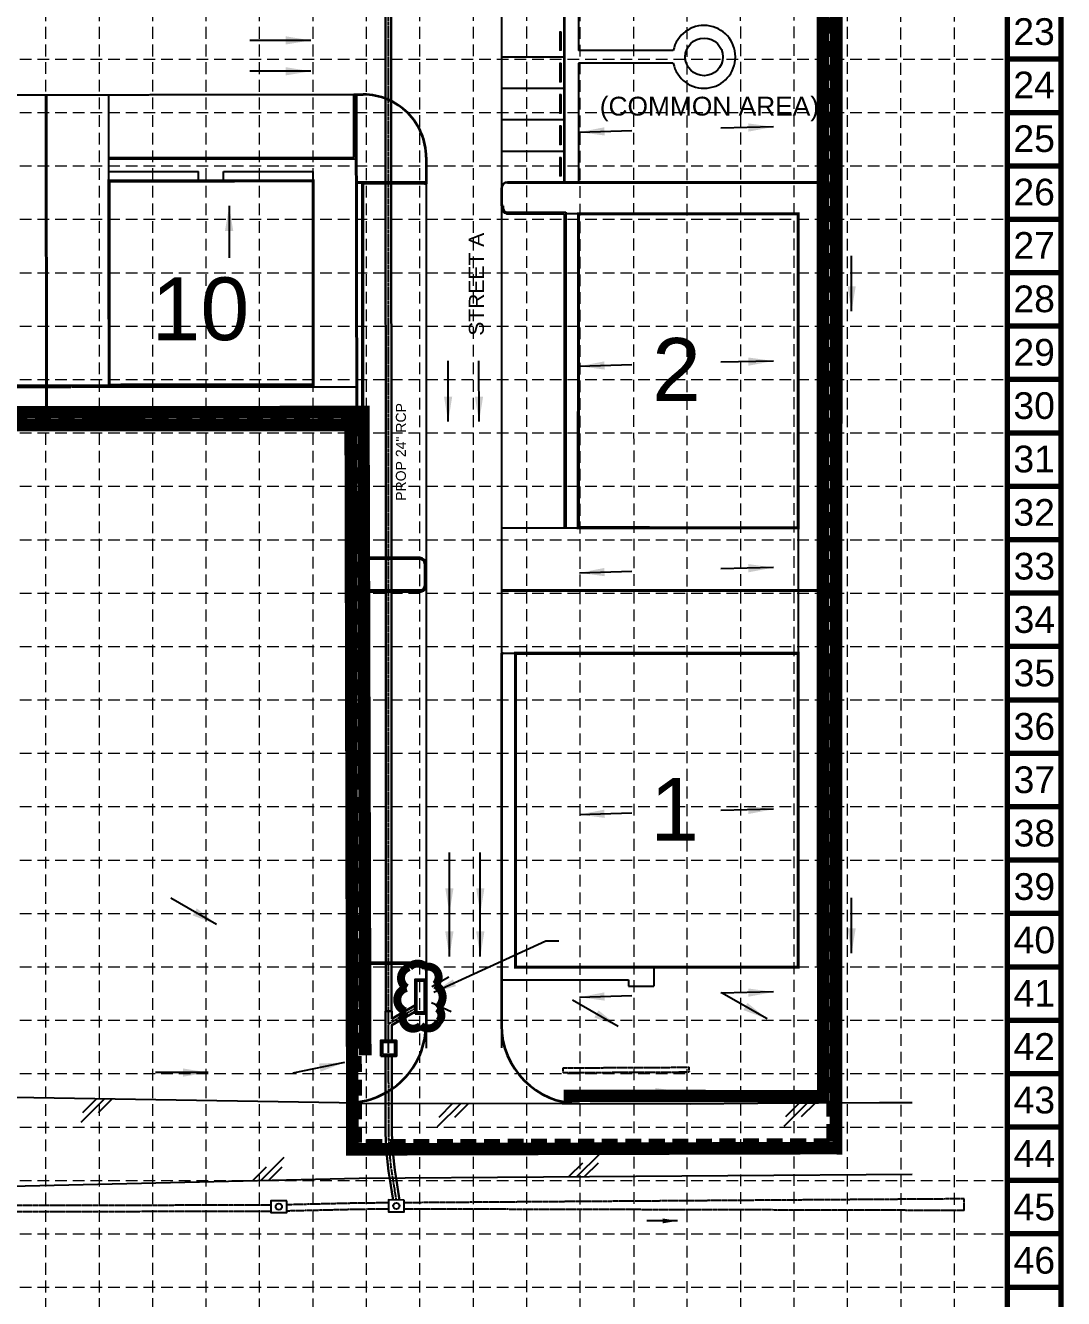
# Model space of a CAD drawing. Header units: inches. Extents: x 9013 to 9695, y 5495 to 6585.
# Drawn here: x 9364.2 to 9694.7, y 5781.2 to 6186.7 of the extents above; entities that cross this region are included whole.
import ezdxf
from ezdxf.enums import TextEntityAlignment as Align

# ---------------------------------------------------------------- set-up
doc = ezdxf.new("R2010")
doc.units = ezdxf.units.IN
doc.header["$MEASUREMENT"] = 0
for name, pattern in [('CENTER2', [1.125, 0.75, -0.125, 0.125, -0.125]), ('DASHED2', [0.375, 0.25, -0.125]), ('HIDDEN', [0.375, 0.25, -0.125]), ('HIDDEN2', [0.1875, 0.125, -0.0625])]:
    doc.linetypes.add(name, pattern=pattern)
for name, color, linetype in [('BASE', 7, 'Continuous'), ('e-pavement', 253, 'Continuous'), ('e-Storm', 253, 'Continuous'), ('E-STORM-INLET', 253, 'Continuous'), ('Easements Utility', 7, 'HIDDEN2'), ('F-pav-bc', 253, 'Continuous'), ('f-pav-edge-conc', 253, 'Continuous'), ('F-pav-fc', 253, 'Continuous'), ('F-pav-SIDEWALK', 253, 'Continuous'), ('GRID', 254, 'HIDDEN'), ('LEGEND', 7, 'Continuous'), ('LIMITS OF DISTURBANCE', 1, 'HIDDEN'), ('Lot No', 7, 'Continuous'), ('P-PARKING STRIPES', 7, 'Continuous'), ('p-pav-edge-conc', 7, 'Continuous'), ('P-PAV-SIDEWALK', 7, 'Continuous'), ('P-STM-CL', 6, 'CENTER2'), ('SILT FENCE', 200, 'Continuous')]:
    doc.layers.add(name, color=color, linetype=linetype)
for name, color, linetype, lineweight in [('Boundary', 5, 'Continuous', 100), ('Lot Lines', 2, 'Continuous', 40), ('P-DIR-FLOW-ARO', 7, 'Continuous', 30), ('P-PADS', 6, 'Continuous', 50), ('p-pav-fc', 1, 'Continuous', 35), ('P-STM', 4, 'Continuous', 30), ('P-STM-INLET', 4, 'Continuous', 30), ('Site Conc', 7, 'Continuous', 40), ('TEXT', 7, 'Continuous', 40)]:
    doc.layers.add(name, color=color, linetype=linetype, lineweight=lineweight)
doc.styles.add('L40', font='simplex', dxfattribs={"height": 2})
doc.styles.add('L80', font='simplex', dxfattribs={"height": 2.4})
doc.styles.get("Standard").update_dxf_attribs({"font": 'ARIAL.TTF'})
doc.dimstyles.get("Standard").update_dxf_attribs({"dimtxt": 0.18, "dimasz": 0.18, "dimexe": 0.18, "dimexo": 0.0625, "dimgap": 0.09, "dimtad": 0, "dimtih": 1, "dimtoh": 1, "dimdec": 4, "dimzin": 0, "dimdsep": 46, "dimtxsty": 'Standard', "dimcen": 0.09, "dimadec": 0, "dimazin": 0, "dimtfac": 1, "dimtdec": 4, "dimtofl": 0, "dimtmove": 0, "dimatfit": 3, "dimfxl": 0, "dimtolj": 1, "dimtzin": 0, "dimarcsym": 0})

# ---------------------------------------------------------------- blocks, each defined once
blk = doc.blocks.new('Wheel Stop')
at = {"color": 254, "lineweight": 15}
for p, q in [((24, -12), (96, -12)), ((24, -12), (24, -18)), ((24, -18), (96, -18)), ((26.7, -15), (92.8, -15)), ((96, -12), (96, -18))]:
    blk.add_line(p, q, dxfattribs=at)
for points in [[(24, -12), (26, -15), (24, -18)], [(96, -12), (94, -15), (96, -18)]]:
    blk.add_spline(points, degree=3, dxfattribs=at)
blk = doc.blocks.new('asphalt')
for p, q in [((0.0375, 0.0875), (-0.05, 0)), ((0.1482, 0.1482), (0, 0)), ((0.1375, 0.0875), (0.05, 0))]:
    blk.add_line(p, q)

msp = doc.modelspace()

# ---------------------------------------------------------------- linework, layer by layer
at = {"layer": 'BASE', "const_width": 1.7}
for points in [[(9693.88, 5495.64), (9693.88, 6584.22), (9013.53, 6584.22), (9013.53, 5495.64)], [(9676.87, 5512.65), (9676.87, 6567.21), (9030.53, 6567.21), (9030.53, 5512.65)]]:
    msp.add_lwpolyline(points, close=True, dxfattribs=at)
for points in [[(9693.88, 6176), (9676.87, 6176)], [(9693.88, 6158.99), (9676.87, 6158.99)], [(9693.88, 6141.98), (9676.87, 6141.98)], [(9693.88, 6124.97), (9676.87, 6124.97)], [(9693.88, 6107.97), (9676.87, 6107.97)], [(9693.88, 6090.96), (9676.87, 6090.96)], [(9693.88, 6073.95), (9676.87, 6073.95)], [(9693.88, 6056.94), (9676.87, 6056.94)], [(9693.88, 6039.93), (9676.87, 6039.93)], [(9693.88, 6022.92), (9676.87, 6022.92)], [(9693.88, 6005.91), (9676.87, 6005.91)], [(9693.88, 5988.9), (9676.87, 5988.9)], [(9693.88, 5971.89), (9676.87, 5971.89)], [(9693.88, 5954.89), (9676.87, 5954.89)], [(9693.88, 5937.88), (9676.87, 5937.88)], [(9693.88, 5920.87), (9676.87, 5920.87)], [(9693.88, 5903.86), (9676.87, 5903.86)], [(9693.88, 5886.85), (9676.87, 5886.85)], [(9693.88, 5869.84), (9676.87, 5869.84)], [(9693.88, 5852.83), (9676.87, 5852.83)], [(9693.88, 5835.82), (9676.87, 5835.82)], [(9693.88, 5818.81), (9676.87, 5818.81)], [(9693.88, 5801.81), (9676.87, 5801.81)], [(9693.88, 5784.8), (9676.87, 5784.8)]]:
    msp.add_lwpolyline(points, dxfattribs=at)
at = {"layer": 'Boundary', "color": 7, "linetype": 'DASHED2', "ltscale": 20}
for p, q in [((9620.29, 6406.71), (9620.23, 5831.12)), ((9469.75, 6061.53), (9121.26, 6061.23)), ((9470.35, 5830.87), (9469.75, 6061.53)), ((9620.23, 5831.12), (9470.35, 5830.87))]:
    msp.add_line(p, q, dxfattribs=at)
at = {"layer": 'e-pavement', "color": 7}
for p, q in [((9470.55, 5843.46), (9535.05, 5843.28)), ((9535.05, 5843.28), (9575.83, 5843.25)), ((9575.83, 5843.25), (9597.4, 5843.47)), ((9597.4, 5843.47), (9636.14, 5843.62)), ((9470.49, 5819.46), (9140.47, 5811.75)), ((9646.56, 5820.69), (9470.49, 5819.46))]:
    msp.add_line(p, q, dxfattribs=at)
for points in [[(9470.55, 5843.46), (9139.85, 5848.8)], [(9470.55, 5843.46), (9535.05, 5843.28), (9575.83, 5843.25), (9597.4, 5843.47), (9636.14, 5843.62)], [(9636.14, 5843.62), (9646.56, 5843.63)]]:
    msp.add_lwpolyline(points, dxfattribs=at)
at = {"layer": 'e-Storm', "color": 5, "linetype": 'HIDDEN2', "ltscale": 0.35}
for p, q in [((9535.44, 5854.67), (9575.57, 5854.87)), ((9535.45, 5853.17), (9535.44, 5854.67)), ((9535.45, 5853.17), (9575.58, 5853.37)), ((9575.58, 5853.37), (9575.57, 5854.87)), ((9470.67, 5811.59), (9447.36, 5811.05)), ((9479.8, 5811.65), (9470.43, 5811.59)), ((9663.07, 5812.94), (9484.8, 5811.69)), ((9663.1, 5809.24), (9663.07, 5812.94)), ((9442.38, 5810.93), (9157.78, 5810.47)), ((9442.38, 5808.93), (9157.78, 5808.47)), ((9470.72, 5809.59), (9447.36, 5809.05)), ((9479.8, 5809.65), (9470.45, 5809.59)), ((9663.1, 5809.24), (9484.8, 5809.69))]:
    msp.add_line(p, q, dxfattribs=at)
at = {"layer": 'E-STORM-INLET', "color": 5}
for points in [[(9447.36, 5812.3), (9442.36, 5812.31), (9442.36, 5808.56), (9447.36, 5808.55), (9447.36, 5812.3)], [(9484.8, 5812.56), (9479.8, 5812.58), (9479.8, 5808.83), (9484.8, 5808.81), (9484.8, 5812.56)]]:
    msp.add_lwpolyline(points, close=True, dxfattribs=at)
for centre in [(9444.86, 5810.43), (9482.3, 5810.7)]:
    msp.add_circle(centre, 1, dxfattribs=at)
at = {"layer": 'Easements Utility'}
for p, q in [((9515.77, 6218.69), (9515.73, 5860.95)), ((9121, 6164.43), (9471.74, 6164.74)), ((9491.76, 6144.73), (9491.73, 5860.91)), ((9469.73, 6071.53), (9121.24, 6071.23))]:
    msp.add_line(p, q, dxfattribs=at)
msp.add_arc((9471.76, 6144.74), 20, 359.9945, 90.0498, dxfattribs=at)
at = {"layer": 'F-pav-bc', "color": 7}
for p, q in [((9390.76, 6144.17), (9469.26, 6144.23)), ((9471.26, 6136.74), (9471.25, 6016.74)), ((9491.26, 6136.74), (9471.26, 6136.74)), ((9516.26, 6129.24), (9516.26, 6128.73)), ((9536.26, 6127.23), (9536.25, 6026.73)), ((9489.75, 6016.74), (9471.25, 6016.74)), ((9491.25, 6015.24), (9491.25, 6008.24)), ((9471.25, 6006.74), (9471.24, 5887.74)), ((9489.75, 6006.74), (9471.25, 6006.74)), ((9489.74, 5887.74), (9471.24, 5887.74))]:
    msp.add_line(p, q, dxfattribs=at)
for centre, start, end in [((9517.76, 6128.73), 179.9945, 269.9945), ((9489.75, 6015.24), 359.9945, 89.9945), ((9489.75, 6008.24), 269.9945, 359.9945)]:
    msp.add_arc(centre, 1.5, start, end, dxfattribs=at)
at = {"layer": 'f-pav-edge-conc', "color": 7}
for p, q in [((9390.82, 6072.17), (9390.74, 6164.66)), ((9468.76, 6144.73), (9468.74, 6164.23)), ((9469.26, 6144.23), (9469.24, 6164.23)), ((9455.77, 6137.22), (9455.76, 6140.22)), ((9517.76, 6127.23), (9536.26, 6127.23)), ((9517.76, 6126.73), (9535.76, 6126.73)), ((9350.82, 6072.13), (9390.82, 6072.17)), ((9515.75, 6026.73), (9610.25, 6026.72)), ((9610.25, 6026.72), (9610.25, 5986.72)), ((9515.75, 5986.73), (9610.25, 5986.72))]:
    msp.add_line(p, q, dxfattribs=at)
for centre, radius, start, end in [((9517.76, 6128.73), 2, 179.9945, 269.9945), ((9489.74, 5886.24), 2, 358.2888, 89.9945), ((9489.74, 5886.24), 1.5, 358.0249, 89.9945)]:
    msp.add_arc(centre, radius, start, end, dxfattribs=at)
at = {"layer": 'F-pav-fc', "color": 7}
for p, q in [((9390.76, 6144.67), (9468.76, 6144.73)), ((9471.76, 6136.24), (9471.75, 6017.24)), ((9491.26, 6136.24), (9471.76, 6136.24)), ((9515.76, 6129.24), (9515.76, 6128.24)), ((9535.76, 6126.73), (9535.75, 6026.73)), ((9489.75, 6017.24), (9471.75, 6017.24)), ((9491.75, 6015.24), (9491.75, 6008.24)), ((9471.75, 6006.24), (9471.74, 5888.24)), ((9489.75, 6006.24), (9471.75, 6006.24)), ((9489.74, 5888.24), (9471.74, 5888.24))]:
    msp.add_line(p, q, dxfattribs=at)
for centre, start, end in [((9489.75, 6015.24), 359.9945, 89.9945), ((9489.75, 6008.24), 269.9945, 359.9945)]:
    msp.add_arc(centre, 2, start, end, dxfattribs=at)
at = {"layer": 'F-pav-SIDEWALK', "color": 7}
for p, q in [((9390.76, 6140.17), (9419.26, 6140.19)), ((9419.27, 6137.19), (9419.26, 6140.19)), ((9427.26, 6140.2), (9455.76, 6140.22)), ((9427.27, 6137.2), (9427.26, 6140.2)), ((9419.27, 6137.19), (9427.27, 6137.2)), ((9540.26, 6126.73), (9536.26, 6126.73)), ((9540.26, 6126.73), (9540.25, 6026.73)), ((9520.24, 5887.15), (9520.25, 5986.73)), ((9520.24, 5886.73), (9567.24, 5886.72)), ((9564.24, 5886.72), (9520.24, 5886.73)), ((9564.24, 5886.72), (9564.24, 5880.72)), ((9516.24, 5882.73), (9556.24, 5882.73)), ((9556.24, 5882.73), (9556.24, 5880.73)), ((9556.24, 5880.73), (9564.24, 5880.72))]:
    msp.add_line(p, q, dxfattribs=at)
at = {"layer": 'GRID', "color": 252, "linetype": 'HIDDEN', "lineweight": 0, "ltscale": 15}
for p, q in [((9370.71, 5580.64), (9370.71, 6567.21)), ((9387.72, 5580.64), (9387.72, 6567.21)), ((9404.73, 5580.64), (9404.73, 6567.21)), ((9421.74, 5580.63), (9421.74, 6567.21)), ((9438.75, 5580.63), (9438.75, 6567.21)), ((9455.76, 5580.63), (9455.76, 6567.21)), ((9472.77, 5580.62), (9472.77, 6567.21)), ((9489.77, 5580.62), (9489.77, 6567.21)), ((9506.86, 5580.66), (9506.78, 6567.21)), ((9523.86, 5580.74), (9523.79, 6567.21)), ((9540.85, 5580.54), (9540.8, 6567.21)), ((9558.02, 5580.7), (9557.89, 6567.59)), ((9574.93, 5580.52), (9574.89, 6567.59)), ((9591.96, 5580.73), (9591.9, 6567.59)), ((9609, 5580.79), (9608.91, 6567.59)), ((9625.97, 5580.64), (9625.92, 6567.59)), ((9643.02, 5580.41), (9642.93, 6567.59)), ((9660.04, 5580.46), (9659.94, 6567.59)), ((9030.53, 6176), (9676.87, 6176)), ((9030.53, 6158.99), (9676.87, 6158.99)), ((9030.53, 6141.98), (9676.87, 6141.98)), ((9030.53, 6124.97), (9676.87, 6124.97)), ((9030.53, 6107.97), (9676.87, 6107.97)), ((9030.53, 6090.96), (9676.87, 6090.96)), ((9030.53, 6073.95), (9676.87, 6073.95)), ((9030.53, 6056.94), (9676.87, 6056.94)), ((9030.53, 6039.93), (9676.87, 6039.93)), ((9030.53, 6022.92), (9676.87, 6022.92)), ((9030.53, 6005.91), (9676.87, 6005.91)), ((9030.53, 5988.9), (9676.87, 5988.9)), ((9030.53, 5971.89), (9676.87, 5971.89)), ((9030.53, 5954.89), (9676.87, 5954.89)), ((9030.53, 5937.88), (9676.87, 5937.88)), ((9030.53, 5920.87), (9676.87, 5920.87)), ((9030.53, 5903.86), (9676.87, 5903.86)), ((9030.53, 5886.85), (9676.87, 5886.85)), ((9030.53, 5869.84), (9676.87, 5869.84)), ((9030.53, 5852.83), (9676.87, 5852.83)), ((9030.53, 5835.82), (9676.87, 5835.82)), ((9030.53, 5818.81), (9676.87, 5818.81)), ((9030.53, 5801.81), (9676.87, 5801.81)), ((9030.53, 5784.8), (9676.87, 5784.8))]:
    msp.add_line(p, q, dxfattribs=at)
at = {"layer": 'LEGEND', "color": 170, "ltscale": 100, "const_width": 2.55}
msp.add_lwpolyline([(9494.69, 5881.14, 0.520567), (9494.69, 5881.14, 0.765195), (9491.65, 5886.84, 0.417879), (9486.42, 5886.75, 0.6649), (9485.57, 5880.13, 0.744833), (9485.13, 5872.68, 0.975642), (9490.02, 5868.16, 0.520567), (9495.76, 5869.45, 0.520567), (9495.28, 5873.67, 0.540264), (9494.69, 5881.14)], format="xyb", close=True, dxfattribs=at)
at = {"layer": 'LIMITS OF DISTURBANCE', "ltscale": 70, "const_width": 4}
msp.add_lwpolyline([(9622.37, 6408.84), (9467.66, 6409.74, 0.25133), (9446.84, 6390.06, 0.188794), (9455.83, 6317.99, -0.00187), (9459.01, 6304.64), (9458.88, 6294.16), (9118.6, 6293.72), (9119.24, 6059.18), (9467.75, 6059.49), (9468.27, 5828.71), (9621.48, 5829.1), (9622.25, 5829.08), (9622.5, 6406.52)], format="xyb", close=True, dxfattribs=at)
at = {"layer": 'Lot Lines', "color": 7}
for p, q in [((9370.77, 6164.63), (9370.86, 6061.45)), ((9469.49, 6164.76), (9469.75, 6061.53)), ((9469.35, 6136.73), (9491.78, 6136.73)), ((9517.69, 6136.73), (9620.26, 6136.72)), ((9469.9, 6006.73), (9491.18, 6006.73)), ((9515.75, 6006.73), (9620.25, 6006.72))]:
    msp.add_line(p, q, dxfattribs=at)
at = {"layer": 'P-PADS', "color": 7, "const_width": 1}
for points in [[(9455.77, 6137.22), (9455.82, 6072.22), (9390.82, 6072.17), (9390.77, 6137.17), (9455.77, 6137.22)], [(9520.25, 5986.73), (9610.25, 5986.72), (9610.24, 5886.72), (9520.24, 5886.73)]]:
    msp.add_lwpolyline(points, close=True, dxfattribs=at)
msp.add_lwpolyline([(9540.25, 6026.73), (9540.26, 6126.73), (9610.26, 6126.72), (9610.25, 6026.72), (9540.25, 6026.73)], dxfattribs=at)
at = {"layer": 'P-PARKING STRIPES'}
for p, q in [((9515.76, 6176.73), (9535.76, 6176.73)), ((9515.76, 6166.73), (9535.76, 6166.73)), ((9515.76, 6156.73), (9535.76, 6156.73)), ((9515.76, 6146.73), (9535.76, 6146.73))]:
    msp.add_line(p, q, dxfattribs=at)
at = {"layer": 'p-pav-edge-conc'}
for p, q in [((9146.24, 6164.45), (9468.74, 6164.73)), ((9469.48, 6164.73), (9469.49, 6164.73)), ((9491.76, 6136.24), (9491.74, 5885.74)), ((9515.76, 6129.67), (9515.75, 5986.73))]:
    msp.add_line(p, q, dxfattribs=at)
at = {"layer": 'p-pav-fc', "color": 7}
for p, q in [((9535.77, 6216.73), (9535.76, 6136.73)), ((9468.74, 6164.73), (9471.74, 6164.74)), ((9468.74, 6164.73), (9468.74, 6164.23)), ((9491.76, 6144.73), (9491.76, 6136.24)), ((9491.76, 6136.24), (9491.26, 6136.24)), ((9517.76, 6136.73), (9535.76, 6136.73)), ((9515.76, 6134.73), (9515.76, 6129.24)), ((9516.26, 6129.24), (9515.76, 6129.24)), ((9515.75, 5986.73), (9515.73, 5868.28)), ((9515.75, 5986.73), (9516.25, 5986.73)), ((9491.24, 5886.18), (9491.74, 5886.18)), ((9491.74, 5886.18), (9491.73, 5868.55))]:
    msp.add_line(p, q, dxfattribs=at)
for centre, radius, start, end in [((9471.76, 6144.74), 20, 359.9945, 90.0498), ((9517.76, 6134.73), 2, 89.9945, 179.9945), ((9466.73, 5868.56), 25, 269.7841, 359.9945), ((9540.73, 5868.28), 25, 179.9945, 269.7841)]:
    msp.add_arc(centre, radius, start, end, dxfattribs=at)
at = {"layer": 'P-PAV-SIDEWALK'}
for p, q in [((9540.27, 6216.73), (9540.26, 6178.73)), ((9570.47, 6178.72), (9540.26, 6178.73)), ((9540.26, 6174.73), (9540.26, 6136.73)), ((9570.47, 6174.72), (9540.26, 6174.73)), ((9540.26, 6136.73), (9536.26, 6136.73))]:
    msp.add_line(p, q, dxfattribs=at)
msp.add_circle((9580.26, 6176.72), 6, dxfattribs=at)
msp.add_arc((9580.26, 6176.72), 10, 191.5314, 168.4575, dxfattribs=at)
at = {"layer": 'P-STM', "color": 5}
msp.add_line((9480.83, 5870.32), (9488.74, 5874.89), dxfattribs=at)
for points in [[(9480.71, 5872.73), (9480.58, 6310.83), (9469.82, 6321.54)], [(9478.96, 5872.73), (9478.83, 6310.1), (9469.83, 6319.06)], [(9478.83, 5862.89), (9478.83, 5872.73)], [(9480.83, 5870.32), (9480.83, 5872.73), (9478.83, 5872.73)], [(9480.83, 5862.89), (9480.83, 5868.3), (9488.74, 5872.87)]]:
    msp.add_lwpolyline(points, dxfattribs=at)
for points in [[(9481.28, 5812.57), (9480.12, 5819.81, -0.03978), (9478.84, 5835.81), (9478.83, 5858.89)], [(9483.31, 5812.57), (9482.09, 5820.13, -0.03978), (9480.84, 5835.81), (9480.83, 5858.89)]]:
    msp.add_lwpolyline(points, format="xyb", dxfattribs=at)
at = {"layer": 'P-STM-CL', "color": 5}
msp.add_line((9479.83, 5868.73), (9488.74, 5873.88), dxfattribs=at)
at = {"layer": 'P-STM-CL', "color": 5, "flags": 128}
msp.add_lwpolyline([(9482.3, 5812.57), (9481.11, 5819.97, -0.03978), (9479.84, 5835.81), (9479.7, 6310.47), (9469.82, 6320.3)], format="xyb", dxfattribs=at)
at = {"layer": 'P-STM-INLET', "color": 5}
for points in [[(9488.24, 5871.87), (9488.24, 5882.87), (9491.74, 5882.87), (9491.74, 5871.87)], [(9488.74, 5872.37), (9488.74, 5882.37), (9491.24, 5882.37), (9491.24, 5872.37)], [(9477.33, 5858.39), (9477.33, 5863.39), (9482.33, 5863.39), (9482.33, 5858.39)], [(9477.83, 5858.89), (9477.83, 5862.89), (9481.83, 5862.89), (9481.83, 5858.89)]]:
    msp.add_lwpolyline(points, close=True, dxfattribs=at)
at = {"layer": 'SILT FENCE', "const_width": 4}
for points in [[(9535.53, 5845.76), (9618.18, 5845.6), (9618.15, 6243.03)], [(9122.96, 6119.05), (9123.1, 6116.97), (9123.28, 6063.3), (9471.79, 6063.58), (9472.38, 5858.64)]]:
    msp.add_lwpolyline(points, dxfattribs=at)

# ---------------------------------------------------------------- block references
at = {"layer": 'e-pavement', "color": 7, "yscale": 50, "zscale": 50}
for p, xscale, rotation in [((9389.34, 5844.77), 50.00000000000013, 179.8465945633048), ((9502.8, 5843.37), 50.00000000000013, 179.8465945633048), ((9613.2, 5843.53), 49.99999999999939, 180.211643062726), ((9438.98, 5818.72), 50.00000000000013, 359.8465945633048), ((9539.63, 5819.94), 50.00000000000013, 359.8465945633048)]:
    msp.add_blockref('asphalt', p, dxfattribs=dict(at, xscale=xscale, rotation=rotation))
at = {"layer": 'Site Conc', "color": 7, "xscale": 0.08333332999960344, "yscale": 0.08333332999882259, "zscale": 0.08333332999987189, "rotation": 270.010690288745}
for p in [(9535.78, 6186.71), (9535.78, 6176.71), (9535.78, 6166.71), (9535.78, 6156.71), (9535.78, 6146.71)]:
    msp.add_blockref('Wheel Stop', p, dxfattribs=at)

# ---------------------------------------------------------------- texts
at = {"layer": 'BASE'}
for s, p in [('23', (9685.35, 6184.78)), ('24', (9685.35, 6167.77)), ('25', (9685.38, 6150.67)), ('26', (9685.38, 6133.66)), ('27', (9685.38, 6116.65)), ('28', (9685.38, 6099.64)), ('29', (9685.38, 6082.63)), ('30', (9685.38, 6065.63)), ('31', (9685.38, 6048.62)), ('32', (9685.38, 6031.61)), ('33', (9685.44, 6014.48)), ('34', (9685.44, 5997.48)), ('35', (9685.44, 5980.47)), ('36', (9685.44, 5963.46)), ('37', (9685.44, 5946.45)), ('38', (9685.44, 5929.44)), ('39', (9685.44, 5912.43)), ('40', (9685.44, 5895.42)), ('41', (9685.44, 5878.41)), ('42', (9685.42, 5861.48)), ('43', (9685.44, 5844.4)), ('44', (9685.44, 5827.39)), ('45', (9685.44, 5810.38)), ('46', (9685.44, 5793.37))]:
    msp.add_text(s, height=8.504, dxfattribs=at).set_placement(p, align=Align.MIDDLE_CENTER)
at = {"layer": 'Lot No'}
for s, height, p in [('(COMMON AREA)', 6, (9581.97, 6161.02)), ('2', 20, (9571.49, 6077.15)), ('1', 20, (9570.92, 5937.05))]:
    msp.add_text(s, height=height, dxfattribs=at).set_placement(p, align=Align.MIDDLE_CENTER)
msp.add_text('10', height=20, rotation=0, dxfattribs=at).set_placement((9419.9, 6096.47), align=Align.MIDDLE_CENTER)
at = {"layer": 'P-DIR-FLOW-ARO'}
msp.add_text('STREET A', height=4.8, rotation=90, dxfattribs=at).set_placement((9510.16, 6087.9))
at = {"layer": 'TEXT', "color": 5}
msp.add_text('PROP 24" RCP', height=3.2, rotation=90, dxfattribs=at).set_placement((9485.32, 6035.3))

# ---------------------------------------------------------------- leaders
at = {"layer": 'e-pavement', "color": 7, "path_type": 1}
msp.add_leader([(9571.84, 5805.93), (9562.01, 5805.91)], dimstyle='Standard', override={"dimscale": 40, "dimasz": 0.12, "dimgap": 0.09, "dimtad": 0, "dimpost": "'", "dimtxsty": 'L40', "dimfxl": 0.18, "dimarcsym": 1}, dxfattribs=at)
at = {"layer": 'P-DIR-FLOW-ARO'}
for points, override in [([(9455.02, 6181.97), (9435.63, 6181.96)], {"dimasz": 8, "dimexo": 0.0625, "dimgap": 0.09, "dimtad": 0, "dimtxsty": 'L80'}), ([(9455.02, 6181.97), (9435.63, 6181.96)], {"dimasz": 8, "dimexo": 0.0625, "dimgap": 0.09, "dimtad": 0, "dimtxsty": 'L80'}), ([(9455.02, 6172.13), (9435.64, 6172.12)], {"dimasz": 8, "dimexo": 0.0625, "dimgap": 0.09, "dimtad": 0, "dimtxsty": 'L80'}), ([(9455.02, 6172.13), (9435.64, 6172.12)], {"dimasz": 8, "dimexo": 0.0625, "dimgap": 0.09, "dimtad": 0, "dimtxsty": 'L80'}), ([(9540.57, 6152.74), (9557.3, 6153.24)], {"dimasz": 8, "dimexo": 0.0625, "dimgap": 0.09, "dimtad": 0, "dimtxsty": 'L80'}), ([(9540.57, 6152.74), (9557.3, 6153.24)], {"dimasz": 8, "dimexo": 0.0625, "dimgap": 0.09, "dimtad": 0, "dimtxsty": 'L80'}), ([(9602.35, 6154.41), (9585.62, 6154.01)], {"dimasz": 8, "dimexo": 0.0625, "dimgap": 0.09, "dimtad": 0, "dimtxsty": 'L80'}), ([(9602.35, 6154.41), (9585.62, 6154.01)], {"dimasz": 8, "dimexo": 0.0625, "dimgap": 0.09, "dimtad": 0, "dimtxsty": 'L80'}), ([(9429.04, 6129.25), (9429.04, 6112.7)], {"dimasz": 8, "dimexo": 0.0625, "dimgap": 0.09, "dimtad": 0, "dimtxsty": 'L80'}), ([(9429.04, 6129.25), (9429.04, 6112.7)], {"dimasz": 8, "dimexo": 0.0625, "dimgap": 0.09, "dimtad": 0, "dimtxsty": 'L80'}), ([(9627.25, 6095.67), (9627.25, 6113.32)], {"dimasz": 8, "dimexo": 0.0625, "dimgap": 0.09, "dimtad": 0, "dimtxsty": 'L80'}), ([(9627.25, 6095.67), (9627.25, 6113.32)], {"dimasz": 8, "dimexo": 0.0625, "dimgap": 0.09, "dimtad": 0, "dimtxsty": 'L80'}), ([(9498.77, 6060.52), (9498.76, 6079.9)], {"dimasz": 8, "dimexo": 0.0625, "dimgap": 0.09, "dimtad": 0, "dimtxsty": 'L80'}), ([(9498.77, 6060.52), (9498.76, 6079.9)], {"dimasz": 8, "dimexo": 0.0625, "dimgap": 0.09, "dimtad": 0, "dimtxsty": 'L80'}), ([(9508.61, 6060.52), (9508.6, 6079.9)], {"dimasz": 8, "dimexo": 0.0625, "dimgap": 0.09, "dimtad": 0, "dimtxsty": 'L80'}), ([(9508.61, 6060.52), (9508.6, 6079.9)], {"dimasz": 8, "dimexo": 0.0625, "dimgap": 0.09, "dimtad": 0, "dimtxsty": 'L80'}), ([(9540.57, 6078.17), (9557.3, 6078.68)], {"dimasz": 8, "dimexo": 0.0625, "dimgap": 0.09, "dimtad": 0, "dimtxsty": 'L80'}), ([(9540.57, 6078.17), (9557.3, 6078.68)], {"dimasz": 8, "dimexo": 0.0625, "dimgap": 0.09, "dimtad": 0, "dimtxsty": 'L80'}), ([(9602.35, 6079.84), (9585.62, 6079.44)], {"dimasz": 8, "dimexo": 0.0625, "dimgap": 0.09, "dimtad": 0, "dimtxsty": 'L80'}), ([(9602.35, 6079.84), (9585.62, 6079.44)], {"dimasz": 8, "dimexo": 0.0625, "dimgap": 0.09, "dimtad": 0, "dimtxsty": 'L80'}), ([(9602.35, 6014.03), (9585.62, 6013.63)], {"dimasz": 8, "dimexo": 0.0625, "dimgap": 0.09, "dimtad": 0, "dimtxsty": 'L80'}), ([(9602.35, 6014.03), (9585.62, 6013.63)], {"dimasz": 8, "dimexo": 0.0625, "dimgap": 0.09, "dimtad": 0, "dimtxsty": 'L80'}), ([(9540.57, 6012.36), (9557.3, 6012.87)], {"dimasz": 8, "dimexo": 0.0625, "dimgap": 0.09, "dimtad": 0, "dimtxsty": 'L80'}), ([(9540.57, 6012.36), (9557.3, 6012.87)], {"dimasz": 8, "dimexo": 0.0625, "dimgap": 0.09, "dimtad": 0, "dimtxsty": 'L80'}), ([(9602.35, 5937.04), (9585.62, 5936.64)], {"dimasz": 8, "dimexo": 0.0625, "dimgap": 0.09, "dimtad": 0, "dimtxsty": 'L80'}), ([(9602.35, 5937.04), (9585.62, 5936.64)], {"dimasz": 8, "dimexo": 0.0625, "dimgap": 0.09, "dimtad": 0, "dimtxsty": 'L80'}), ([(9540.57, 5935.37), (9557.3, 5935.87)], {"dimasz": 8, "dimexo": 0.0625, "dimgap": 0.09, "dimtad": 0, "dimtxsty": 'L80'}), ([(9540.57, 5935.37), (9557.3, 5935.87)], {"dimasz": 8, "dimexo": 0.0625, "dimgap": 0.09, "dimtad": 0, "dimtxsty": 'L80'}), ([(9499.18, 5903.91), (9499.17, 5923.29)], {"dimasz": 8, "dimexo": 0.0625, "dimgap": 0.09, "dimtad": 0, "dimtxsty": 'L80'}), ([(9509.02, 5903.91), (9509.01, 5923.3)], {"dimasz": 8, "dimexo": 0.0625, "dimgap": 0.09, "dimtad": 0, "dimtxsty": 'L80'}), ([(9425.03, 5900.39), (9410.49, 5908.68)], {"dimasz": 8, "dimexo": 0.0625, "dimgap": 0.09, "dimtad": 0, "dimtxsty": 'L80'}), ([(9499.18, 5890.12), (9499.17, 5909.5)], {"dimasz": 8, "dimexo": 0.0625, "dimgap": 0.09, "dimtad": 0, "dimtxsty": 'L80'}), ([(9509.02, 5890.13), (9509.01, 5909.51)], {"dimasz": 8, "dimexo": 0.0625, "dimgap": 0.09, "dimtad": 0, "dimtxsty": 'L80'}), ([(9627.25, 5891.16), (9627.25, 5908.81)], {"dimasz": 8, "dimexo": 0.0625, "dimgap": 0.09, "dimtad": 0, "dimtxsty": 'L80'}), ([(9627.25, 5891.16), (9627.25, 5908.81)], {"dimasz": 8, "dimexo": 0.0625, "dimgap": 0.09, "dimtad": 0, "dimtxsty": 'L80'}), ([(9493.59, 5880.58), (9498.97, 5883.64)], {"dimscale": 30, "dimasz": 0.08, "dimexo": 0.0625, "dimgap": 0.09, "dimtad": 0, "dimtxsty": 'L80'}), ([(9540.57, 5877.17), (9557.3, 5877.67)], {"dimasz": 8, "dimexo": 0.0625, "dimgap": 0.09, "dimtad": 0, "dimtxsty": 'L80'}), ([(9602.35, 5878.84), (9585.62, 5878.44)], {"dimasz": 8, "dimexo": 0.0625, "dimgap": 0.09, "dimtad": 0, "dimtxsty": 'L80'}), ([(9600.38, 5870.25), (9585.84, 5878.55)], {"dimasz": 8, "dimexo": 0.0625, "dimgap": 0.09, "dimtad": 0, "dimtxsty": 'L80'}), ([(9493.43, 5875.51), (9499.77, 5872.58)], {"dimscale": 30, "dimasz": 0.08, "dimexo": 0.0625, "dimgap": 0.09, "dimtad": 0, "dimtxsty": 'L80'}), ([(9552.95, 5867.9), (9538.41, 5876.19)], {"dimasz": 8, "dimexo": 0.0625, "dimgap": 0.09, "dimtad": 0, "dimtxsty": 'L80'}), ([(9465.74, 5856.39), (9449.36, 5852.98)], {"dimasz": 8, "dimexo": 0.0625, "dimgap": 0.09, "dimtad": 0, "dimtxsty": 'L80'}), ([(9422.35, 5853.17), (9405.61, 5853.16)], {"dimasz": 8, "dimexo": 0.0625, "dimgap": 0.09, "dimtad": 0, "dimtxsty": 'L80'}), ([(9572.79, 5847.13), (9556.06, 5846.74)], {"dimasz": 8, "dimexo": 0.0625, "dimgap": 0.09, "dimtad": 0, "dimtxsty": 'L80'})]:
    msp.add_leader(points, dimstyle='Standard', override=override, dxfattribs=at)
at = {"layer": 'TEXT'}
msp.add_leader([(9494.23, 5878.77), (9529.91, 5895.1), (9534.07, 5895.1)], dimstyle='Standard', override={"dimscale": 40, "dimasz": 0.18, "dimexo": 0.0625, "dimgap": 0.09, "dimtad": 0, "dimtxsty": 'L80'}, dxfattribs=at)

doc.saveas('drawing.dxf')
